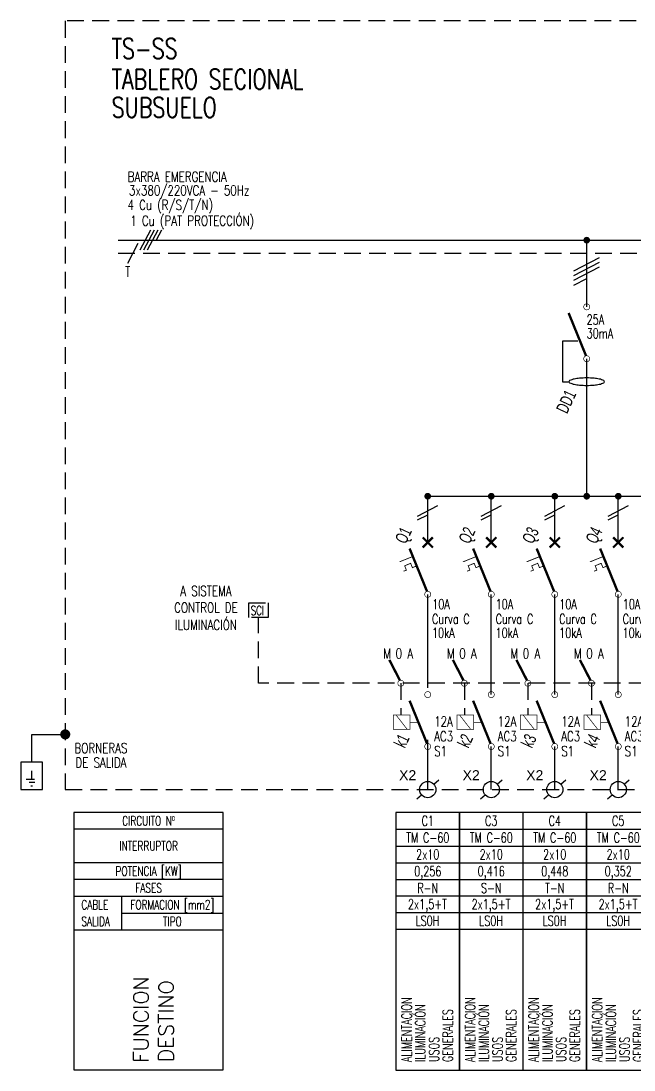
# Model space of a CAD drawing. Header units: millimetres. Extents: x 268.5 to 336.2, y -32.8 to -15.6.
# Drawn here: x 268.47 to 277.63, y -32.78 to -17.1 of the extents above; entities that cross this region are included whole.
import ezdxf
from ezdxf.enums import TextEntityAlignment as Align

# ---------------------------------------------------------------- set-up
doc = ezdxf.new("R2010")
doc.units = ezdxf.units.MM
doc.linetypes.add('HIDDEN', pattern=[0.375, 0.25, -0.125])
doc.linetypes.add('PHANTOM', pattern=[63.5, 31.75, -6.35, 6.35, -6.35, 6.35, -6.35])
for name, color, linetype in [('IE-UN-BARRAS', 14, 'Continuous'), ('IE-UN-COMANDO', 11, 'HIDDEN'), ('IE-UN-CONDUCTOR', 14, 'Continuous'), ('IE-UN-INSTRUMENTOS', 171, 'Continuous'), ('IE-UN-INTERRUPTORES', 74, 'Continuous'), ('IE-UN-PAT', 10, 'Continuous'), ('IE-UN-RECUADRO', 24, 'HIDDEN'), ('IE-UN-TEXTOS', 154, 'Continuous'), ('INSTRUMENTOS', 171, 'Continuous')]:
    doc.layers.add(name, color=color, linetype=linetype)
doc.styles.add('ARIAL', font='arial.ttf')
doc.styles.add('COTAS', font='romans.shx', dxfattribs={"width": 0.7})
doc.styles.add('ROMAND', font='romans.shx', dxfattribs={"height": 0.003})
doc.styles.get("Standard").update_dxf_attribs({"font": 'arial.ttf'})
doc.styles.add('UN-2016', font='romans.shx', dxfattribs={"width": 0.7, "height": 0.15})

# ---------------------------------------------------------------- blocks, each defined once
blk = doc.blocks.new('PAT')
at = {"layer": 'IE-UN-RECUADRO', "linetype": 'ByBlock', "ltscale": 10}
for p, q in [((-1.001, 0.821), (-1.001, 1.651)), ((-1.001, 1.651), (-0.001, 1.651))]:
    blk.add_line(p, q, dxfattribs=at)
at = {"layer": 'IE-UN-RECUADRO', "linetype": 'ByBlock'}
for p, q in [((-0.996, 0.311), (-0.996, 0.592)), ((-1.166, 0.311), (-0.826, 0.311)), ((-1.078, 0.223), (-0.914, 0.223)), ((-1.027, 0.11), (-0.977, 0.11))]:
    blk.add_line(p, q, dxfattribs=at)
at = {"layer": 'IE-UN-RECUADRO', "linetype": 'Continuous', "const_width": 0.15}
blk.add_lwpolyline([(-0.076, 1.651, 1), (0.074, 1.651, 1)], format="xyb", close=True, dxfattribs=at)
at = {"layer": 'IE-UN-RECUADRO', "linetype": 'ByBlock', "ltscale": 10}
blk.add_lwpolyline([(-1.324, 0.821), (-1.324, -0.001), (-0.678, -0.001), (-0.678, 0.821)], close=True, dxfattribs=at)
blk = doc.blocks.new('DESIGN-UNI')
at = {"layer": 'IE-UN-TEXTOS'}
for points in [[(0, 0), (-4, 0), (-4, -6.9), (0, -6.9), (0, 0)], [(0, -0.45), (-4, -0.45)], [(0, -1.35), (-4, -1.35)], [(0, -1.8), (-4, -1.8)], [(0, -2.25), (0, -2.25), (-4, -2.25)], [(-2.726, -2.25), (-2.726, -3.15)], [(-2.726, -2.7), (0, -2.7)], [(-4, -3.15), (0, -3.15)]]:
    blk.add_lwpolyline(points, dxfattribs=at)
at = {"layer": 'IE-UN-TEXTOS', "style": 'COTAS', "width": 0.7}
for s, p in [('CIRCUITO Nº', (-2, -0.225)), ('INTERRUPTOR', (-2, -0.9)), ('POTENCIA [KW]', (-2, -1.575)), ('FASES', (-2, -2.025)), ('FORMACION [mm2]', (-1.363, -2.475)), ('TIPO', (-1.363, -2.925))]:
    blk.add_text(s, height=0.25, dxfattribs=at).set_placement(p, align=Align.MIDDLE_CENTER)
for s, p in [('CABLE', (-3.8, -2.475)), ('SALIDA', (-3.8, -2.92))]:
    blk.add_text(s, height=0.25, dxfattribs=at).set_placement(p, align=Align.MIDDLE_LEFT)
at = {"layer": 'IE-UN-TEXTOS', "style": 'COTAS'}
for s, p in [('FUNCION', (-2.003, -6.709)), ('DESTINO', (-1.331, -6.693))]:
    blk.add_text(s, height=0.4, rotation=90, dxfattribs=at).set_placement(p)
blk = doc.blocks.new('COND-3P-N')
for p, q in [((-0.302, 0.001), (0.302, 0.316)), ((-0.302, -0.106), (0.302, 0.209)), ((-0.302, -0.214), (0.302, 0.101)), ((-0.302, -0.332), (0, -0.174))]:
    blk.add_line(p, q)
blk = doc.blocks.new('BORNES')
for points in [[(0.089, 0.082), (0.164, 0.147)], [(-0.162, -0.139), (-0.092, -0.078)]]:
    blk.add_lwpolyline(points)
blk.add_circle((0, 0), 0.121)
at = {"layer": 'IE-UN-INSTRUMENTOS'}
blk.add_attdef('BORNES', (-0.428, 0.14), '', height=0.15, dxfattribs=at)
blk = doc.blocks.new('TM-DIN')
for points, const_width in [([(-0.076, 0.897), (0.076, 0.745)], 0.0333), ([(-0.076, 0.745), (0.076, 0.897)], 0.0333), ([(-0.01, 0.088), (-0.271, 0.73)], 0.0361), ([(-0.18, 0.464), (-0.229, 0.444), (-0.255, 0.509), (-0.345, 0.472), (-0.319, 0.407), (-0.36, 0.391)], 0.0125)]:
    blk.add_lwpolyline(points, dxfattribs=dict(const_width=const_width))
blk.add_lwpolyline([(-0.23, 0.608, 0.0125, 0.0125, 0), (-0.352, 0.559, 0.0624, 0, 0), (-0.431, 0.527, 0, 0, 0)], format="xyseb")
at = {"const_width": 0.00933}
blk.add_lwpolyline([(-0.045, 0.045, 1), (0.045, 0.045, 1)], format="xyb", close=True, dxfattribs=at)
at = {"style": 'UN-2016', "width": 0.7}
for tag, p in [('CAPAC', (0.068, -0.176)), ('CURVA', (0.065, -0.398)), ('CAPAC', (0.065, -0.605))]:
    blk.add_attdef(tag, p, '', height=0.15, dxfattribs=at)
blk = doc.blocks.new('COND-1P-N')
for p, q in [((-0.302, -0.082), (0.302, 0.232)), ((-0.302, -0.201), (0, -0.043))]:
    blk.add_line(p, q)
blk = doc.blocks.new('CONTACTOR')
at = {"const_width": 0.00933}
for points in [[(-0.045, 0.821, 1), (0.045, 0.821, 1)], [(-0.045, 0.045, 1), (0.045, 0.045, 1)]]:
    blk.add_lwpolyline(points, format="xyb", close=True, dxfattribs=at)
for points, const_width in [([(-0.01, 0.088), (-0.271, 0.73)], 0.0361), ([(-0.472, 0.514), (-0.307, 0.302)], 0.0099), ([(-0.264, 0.409), (-0.14, 0.409)], 0.0099)]:
    blk.add_lwpolyline(points, dxfattribs=dict(const_width=const_width))
at = {"const_width": 0.0099}
blk.add_lwpolyline([(-0.264, 0.517), (-0.264, 0.302), (-0.514, 0.302), (-0.514, 0.517)], close=True, dxfattribs=at)
at = {"style": 'COTAS', "width": 0.75}
for tag, p in [('CAPAC', (0.096, 0.344)), ('CATEGORIA', (0.096, 0.123)), ('SERVICIO', (0.096, -0.099))]:
    blk.add_attdef(tag, p, '', height=0.15, dxfattribs=at)
blk = doc.blocks.new('S-M-0-A')
at = {"const_width": 0.0361}
blk.add_lwpolyline([(-0.013, 0.042), (-0.172, 0.35)], dxfattribs=at)
at = {"const_width": 0.00933}
blk.add_lwpolyline([(-0.045, 0, 1), (0.045, 0, 1)], format="xyb", close=True, dxfattribs=at)
at = {"style": 'ROMAND', "width": 0.75}
for s, p in [('M', (-0.203, 0.37)), ('0', (-0.029, 0.37)), ('A', (0.142, 0.37))]:
    blk.add_text(s, height=0.15, dxfattribs=at).set_placement(p, align=Align.CENTER)
blk = doc.blocks.new('INT-DIF')
for p, q in [((-0.363, 0.309), (-0.363, -0.298)), ((-0.132, 0.309), (-0.363, 0.309)), ((-0.363, -0.298), (-0.263, -0.298))]:
    blk.add_line(p, q)
at = {"const_width": 0.00933}
for points in [[(-0.045, 0.821, 1), (0.045, 0.821, 1)], [(-0.045, 0.045, 1), (0.045, 0.045, 1)]]:
    blk.add_lwpolyline(points, format="xyb", close=True, dxfattribs=at)
at = {"const_width": 0.0361}
blk.add_lwpolyline([(-0.01, 0.088), (-0.271, 0.73)], dxfattribs=at)
blk.add_lwpolyline([(0, -0.353, 0.021723), (0.109, -0.349, 0.030103), (0.187, -0.337, 0.065718), (0.255, -0.313, 0.282431), (0.265, -0.298, 0.282431), (0.255, -0.282, 0.065718), (0.187, -0.258, 0.030103), (0.109, -0.247, 0.021723), (0, -0.242, 0.021723), (-0.109, -0.247, 0.030103), (-0.187, -0.258, 0.065718), (-0.255, -0.282, 0.282431), (-0.265, -0.298, 0.282431), (-0.255, -0.313, 0.065718), (-0.187, -0.337, 0.030103), (-0.109, -0.349, 0.021723)], format="xyb", close=True)
at = {"style": 'UN-2016', "width": 0.7}
for tag, p in [('CAPAC', (0.106, 0.448)), ('REG', (0.106, 0.227))]:
    blk.add_attdef(tag, p, '', height=0.15, dxfattribs=at)
blk = doc.blocks.new('PLANILLA-UNI')
blk.add_lwpolyline([(-0.85, -0.422), (-0.85, -7.322), (0.85, -7.322), (0.85, -0.422)], close=True)
for points in [[(-0.85, -0.872), (0.85, -0.872)], [(-0.85, -1.322), (0.85, -1.322)], [(-0.85, -1.772), (0.85, -1.772)], [(-0.85, -2.222), (0.85, -2.222)], [(-0.85, -2.655), (0.837, -2.655)], [(-0.85, -3.101), (0.837, -3.101)], [(-0.85, -3.548), (0.837, -3.548)]]:
    blk.add_lwpolyline(points)
at = {"style": 'ARIAL', "width": 0.7}
for tag, p in [('CIRCUITO', (0, -0.647)), ('PROTECCION', (0, -1.097)), ('CALIBRE', (0, -1.547)), ('POTENCIA', (0, -1.997)), ('FASES', (0, -2.447)), ('CABLE', (-0.006, -2.878)), ('FORMACIÓN', (-0.006, -3.325))]:
    blk.add_attdef(tag, text='', height=0.25, dxfattribs=at).set_placement(p, align=Align.MIDDLE_CENTER)
for tag, p in [('FUNCION', (-0.43, -7.109)), ('DESTINO', (-0.064, -7.109)), ('DESTINO', (0.303, -7.109)), ('DESTINO', (0.669, -7.109))]:
    blk.add_attdef(tag, p, '', height=0.25, rotation=90, dxfattribs=at)

msp = doc.modelspace()

# ---------------------------------------------------------------- linework, layer by layer
at = {"layer": 'IE-UN-BARRAS'}
msp.add_lwpolyline([(269.925, -20.376), (295.675, -20.376)], dxfattribs=at)
at = {"layer": 'IE-UN-BARRAS', "ltscale": 5, "const_width": 0.05}
for points in [[(276.9, -20.376, 1), (276.95, -20.376, 1)], [(274.525, -24.204, 1), (274.575, -24.204, 1)], [(275.474, -24.204, 1), (275.524, -24.204, 1)], [(276.423, -24.204, 1), (276.473, -24.204, 1)], [(276.9, -24.204, 1), (276.95, -24.204, 1)], [(277.371, -24.204, 1), (277.421, -24.204, 1)]]:
    msp.add_lwpolyline(points, format="xyb", close=True, dxfattribs=at)
at = {"layer": 'IE-UN-COMANDO'}
msp.add_lwpolyline([(271.876, -25.8), (272.166, -25.8), (272.166, -26.018), (271.876, -26.018)], close=True, dxfattribs=at)
for points in [[(296.928, -27), (272.021, -27), (272.021, -26.018)], [(274.148, -27), (274.148, -27.474)], [(275.097, -27), (275.097, -27.474)], [(276.046, -27), (276.046, -27.474)], [(276.995, -27), (276.995, -27.474)]]:
    msp.add_lwpolyline(points, dxfattribs=at)
at = {"layer": 'IE-UN-CONDUCTOR'}
for points in [[(276.925, -21.373), (276.925, -20.376)], [(276.925, -24.204), (276.925, -22.149)], [(274.55, -24.895), (274.55, -24.204)], [(274.55, -24.204), (279.299, -24.204)], [(275.499, -24.895), (275.499, -24.204)], [(276.448, -24.895), (276.448, -24.204)], [(277.396, -24.895), (277.396, -24.204)], [(274.55, -27.07), (274.55, -25.671)], [(275.499, -27.17), (275.499, -25.671)], [(276.448, -27.17), (276.448, -25.671)], [(277.396, -27.17), (277.396, -25.671)], [(274.55, -28.59), (274.55, -27.846)], [(275.499, -28.59), (275.499, -27.946)], [(276.448, -28.59), (276.448, -27.946)], [(277.396, -28.59), (277.396, -27.946)]]:
    msp.add_lwpolyline(points, dxfattribs=at)
at = {"layer": 'IE-UN-INTERRUPTORES'}
msp.add_line((270.069, -20.721), (270.227, -20.419), dxfattribs=at)
at = {"layer": 'IE-UN-PAT', "linetype": 'HIDDEN'}
msp.add_lwpolyline([(269.925, -20.57), (336.165, -20.57)], dxfattribs=at)
at = {"layer": 'IE-UN-RECUADRO'}
msp.add_lwpolyline([(269.136, -28.59), (336.165, -28.59), (336.165, -17.099), (269.136, -17.099), (269.136, -28.59)], dxfattribs=at)

# ---------------------------------------------------------------- block references
at = {"xscale": -0.5000000000000001, "yscale": 0.5000000000000001, "zscale": 0.5000000000000001, "rotation": 89.99999999999925}
msp.add_blockref('COND-3P-N', (270.409, -20.376), dxfattribs=at)
at = {"layer": 'IE-UN-INSTRUMENTOS'}
for p in [(274.55, -28.59), (275.499, -28.59), (276.448, -28.59), (277.396, -28.59)]:
    msp.add_blockref('BORNES', p, dxfattribs=at).add_auto_attribs({'BORNES': 'X2'})
at = {"layer": 'IE-UN-INTERRUPTORES'}
for name, p, xscale, yscale, zscale in [('COND-3P-N', (276.925, -20.837), 0.6343777377756489, 0.6343777377756489, 0.6343777377756489), ('COND-1P-N', (274.55, -24.459), 0.5000000000000001, 0.5000000000000001, 0.5000000000000001), ('COND-1P-N', (275.499, -24.459), 0.5000000000000001, 0.5000000000000001, 0.5000000000000001), ('COND-1P-N', (276.448, -24.459), 0.5000000000000001, 0.5000000000000001, 0.5000000000000001), ('COND-1P-N', (277.396, -24.459), 0.5000000000000001, 0.5000000000000001, 0.5000000000000001)]:
    msp.add_blockref(name, p, dxfattribs=dict(at, xscale=xscale, yscale=yscale, zscale=zscale))
ref = msp.add_blockref('INT-DIF', (276.925, -22.194), dxfattribs=at)
ref.add_attrib('REG', '30mA', (276.925, -21.845), dxfattribs={"color": 154, "height": 0.15, "style": 'UN-2016', "width": 0.7})
ref.add_attrib('CAPAC', '25A', (276.925, -21.639), dxfattribs={"color": 154, "height": 0.15, "style": 'UN-2016', "width": 0.7})
ref = msp.add_blockref('TM-DIN', (274.55, -25.716), dxfattribs=at)
ref.add_attrib('CURVA', 'Curva C', (274.615, -26.114), dxfattribs={"layer": 'IE-UN-TEXTOS', "height": 0.15, "style": 'UN-2016', "width": 0.7})
ref.add_attrib('CAPAC', '10A', (274.618, -25.893), dxfattribs={"layer": 'IE-UN-TEXTOS', "height": 0.15, "style": 'UN-2016', "width": 0.7})
ref.add_attrib('CAPAC', '10kA', (274.615, -26.321), dxfattribs={"layer": 'IE-UN-TEXTOS', "height": 0.15, "style": 'UN-2016', "width": 0.7})
ref = msp.add_blockref('TM-DIN', (275.499, -25.716), dxfattribs=at)
ref.add_attrib('CURVA', 'Curva C', (275.564, -26.114), dxfattribs={"layer": 'IE-UN-TEXTOS', "height": 0.15, "style": 'UN-2016', "width": 0.7})
ref.add_attrib('CAPAC', '10A', (275.566, -25.893), dxfattribs={"layer": 'IE-UN-TEXTOS', "height": 0.15, "style": 'UN-2016', "width": 0.7})
ref.add_attrib('CAPAC', '10kA', (275.564, -26.321), dxfattribs={"layer": 'IE-UN-TEXTOS', "height": 0.15, "style": 'UN-2016', "width": 0.7})
ref = msp.add_blockref('TM-DIN', (276.448, -25.716), dxfattribs=at)
ref.add_attrib('CURVA', 'Curva C', (276.513, -26.114), dxfattribs={"layer": 'IE-UN-TEXTOS', "height": 0.15, "style": 'UN-2016', "width": 0.7})
ref.add_attrib('CAPAC', '10A', (276.515, -25.893), dxfattribs={"layer": 'IE-UN-TEXTOS', "height": 0.15, "style": 'UN-2016', "width": 0.7})
ref.add_attrib('CAPAC', '10kA', (276.513, -26.321), dxfattribs={"layer": 'IE-UN-TEXTOS', "height": 0.15, "style": 'UN-2016', "width": 0.7})
ref = msp.add_blockref('TM-DIN', (277.396, -25.716), dxfattribs=at)
ref.add_attrib('CURVA', 'Curva C', (277.461, -26.114), dxfattribs={"layer": 'IE-UN-TEXTOS', "height": 0.15, "style": 'UN-2016', "width": 0.7})
ref.add_attrib('CAPAC', '10A', (277.464, -25.893), dxfattribs={"layer": 'IE-UN-TEXTOS', "height": 0.15, "style": 'UN-2016', "width": 0.7})
ref.add_attrib('CAPAC', '10kA', (277.461, -26.321), dxfattribs={"layer": 'IE-UN-TEXTOS', "height": 0.15, "style": 'UN-2016', "width": 0.7})
for p in [(274.148, -27), (275.097, -27), (276.046, -27), (276.995, -27)]:
    msp.add_blockref('S-M-0-A', p, dxfattribs=at)
ref = msp.add_blockref('CONTACTOR', (274.55, -27.991), dxfattribs=at)
ref.add_attrib('CAPAC', '12A', (274.646, -27.646), dxfattribs={"layer": 'IE-UN-TEXTOS', "height": 0.15, "style": 'COTAS', "width": 0.75})
ref.add_attrib('CATEGORIA', 'AC3', (274.646, -27.868), dxfattribs={"layer": 'IE-UN-TEXTOS', "height": 0.15, "style": 'COTAS', "width": 0.75})
ref.add_attrib('SERVICIO', 'S1', (274.646, -28.09), dxfattribs={"layer": 'IE-UN-TEXTOS', "height": 0.15, "style": 'COTAS', "width": 0.75})
ref = msp.add_blockref('CONTACTOR', (275.499, -27.991), dxfattribs=at)
ref.add_attrib('CAPAC', '12A', (275.595, -27.646), dxfattribs={"layer": 'IE-UN-TEXTOS', "height": 0.15, "style": 'COTAS', "width": 0.75})
ref.add_attrib('CATEGORIA', 'AC3', (275.595, -27.868), dxfattribs={"layer": 'IE-UN-TEXTOS', "height": 0.15, "style": 'COTAS', "width": 0.75})
ref.add_attrib('SERVICIO', 'S1', (275.595, -28.09), dxfattribs={"layer": 'IE-UN-TEXTOS', "height": 0.15, "style": 'COTAS', "width": 0.75})
ref = msp.add_blockref('CONTACTOR', (276.448, -27.991), dxfattribs=at)
ref.add_attrib('CAPAC', '12A', (276.544, -27.646), dxfattribs={"layer": 'IE-UN-TEXTOS', "height": 0.15, "style": 'COTAS', "width": 0.75})
ref.add_attrib('CATEGORIA', 'AC3', (276.544, -27.868), dxfattribs={"layer": 'IE-UN-TEXTOS', "height": 0.15, "style": 'COTAS', "width": 0.75})
ref.add_attrib('SERVICIO', 'S1', (276.544, -28.09), dxfattribs={"layer": 'IE-UN-TEXTOS', "height": 0.15, "style": 'COTAS', "width": 0.75})
ref = msp.add_blockref('CONTACTOR', (277.396, -27.991), dxfattribs=at)
ref.add_attrib('CAPAC', '12A', (277.492, -27.646), dxfattribs={"layer": 'IE-UN-TEXTOS', "height": 0.15, "style": 'COTAS', "width": 0.75})
ref.add_attrib('CATEGORIA', 'AC3', (277.492, -27.868), dxfattribs={"layer": 'IE-UN-TEXTOS', "height": 0.15, "style": 'COTAS', "width": 0.75})
ref.add_attrib('SERVICIO', 'S1', (277.492, -28.09), dxfattribs={"layer": 'IE-UN-TEXTOS', "height": 0.15, "style": 'COTAS', "width": 0.75})
at = {"layer": 'IE-UN-RECUADRO', "xscale": 0.5000000000000001, "yscale": 0.5000000000000001, "zscale": 0.5000000000000001}
msp.add_blockref('PAT', (269.136, -28.59), dxfattribs=at)
at = {"layer": 'IE-UN-TEXTOS', "xscale": 0.5578682172718195, "yscale": 0.5578682172718195, "zscale": 0.5578682172718195}
msp.add_blockref('DESIGN-UNI', (271.496, -28.931), dxfattribs=at)
at = {"layer": 'IE-UN-TEXTOS'}
ref = msp.add_blockref('PLANILLA-UNI', (274.55, -28.696), dxfattribs=dict(at, xscale=0.5581000000000002, yscale=0.5581000000000002, zscale=0.5581000000000002))
ref.add_attrib('CIRCUITO', 'C1', dxfattribs={"height": 0.15, "style": 'COTAS', "width": 0.7}).set_placement((274.55, -29.057), align=Align.MIDDLE_CENTER)
ref.add_attrib('PROTECCION', 'TM C-60', dxfattribs={"height": 0.15, "style": 'COTAS', "width": 0.7}).set_placement((274.55, -29.308), align=Align.MIDDLE_CENTER)
ref.add_attrib('CALIBRE', '2x10', dxfattribs={"height": 0.15, "style": 'COTAS', "width": 0.7}).set_placement((274.55, -29.559), align=Align.MIDDLE_CENTER)
ref.add_attrib('POTENCIA', '0,256', dxfattribs={"height": 0.15, "style": 'COTAS', "width": 0.7}).set_placement((274.55, -29.81), align=Align.MIDDLE_CENTER)
ref.add_attrib('FASES', 'R-N', dxfattribs={"height": 0.15, "style": 'COTAS', "width": 0.7}).set_placement((274.55, -30.062), align=Align.MIDDLE_CENTER)
ref.add_attrib('CABLE', '2x1,5+T', dxfattribs={"height": 0.15, "style": 'COTAS', "width": 0.7}).set_placement((274.546, -30.302), align=Align.MIDDLE_CENTER)
ref.add_attrib('FORMACIÓN', 'LS0H', dxfattribs={"height": 0.15, "style": 'COTAS', "width": 0.7}).set_placement((274.546, -30.552), align=Align.MIDDLE_CENTER)
ref.add_attrib('FUNCION', 'ALIMENTACION', (274.31, -32.664), dxfattribs={"height": 0.15, "rotation": 90, "style": 'COTAS', "width": 0.7})
ref.add_attrib('DESTINO', 'ILUMINACIÓN', (274.514, -32.664), dxfattribs={"height": 0.15, "rotation": 90, "style": 'COTAS', "width": 0.7})
ref.add_attrib('DESTINO', 'USOS', (274.719, -32.664), dxfattribs={"height": 0.15, "rotation": 90, "style": 'COTAS', "width": 0.7})
ref.add_attrib('DESTINO', 'GENERALES', (274.923, -32.664), dxfattribs={"height": 0.15, "rotation": 90, "style": 'COTAS', "width": 0.7})
ref = msp.add_blockref('PLANILLA-UNI', (275.499, -28.696), dxfattribs=dict(at, xscale=0.5581000000000002, yscale=0.5581000000000002, zscale=0.5581000000000002))
ref.add_attrib('CIRCUITO', 'C3', dxfattribs={"height": 0.15, "style": 'COTAS', "width": 0.7}).set_placement((275.499, -29.057), align=Align.MIDDLE_CENTER)
ref.add_attrib('PROTECCION', 'TM C-60', dxfattribs={"height": 0.15, "style": 'COTAS', "width": 0.7}).set_placement((275.499, -29.308), align=Align.MIDDLE_CENTER)
ref.add_attrib('CALIBRE', '2x10', dxfattribs={"height": 0.15, "style": 'COTAS', "width": 0.7}).set_placement((275.499, -29.559), align=Align.MIDDLE_CENTER)
ref.add_attrib('POTENCIA', '0,416', dxfattribs={"height": 0.15, "style": 'COTAS', "width": 0.7}).set_placement((275.499, -29.81), align=Align.MIDDLE_CENTER)
ref.add_attrib('FASES', 'S-N', dxfattribs={"height": 0.15, "style": 'COTAS', "width": 0.7}).set_placement((275.499, -30.062), align=Align.MIDDLE_CENTER)
ref.add_attrib('CABLE', '2x1,5+T', dxfattribs={"height": 0.15, "style": 'COTAS', "width": 0.7}).set_placement((275.495, -30.302), align=Align.MIDDLE_CENTER)
ref.add_attrib('FORMACIÓN', 'LS0H', dxfattribs={"height": 0.15, "style": 'COTAS', "width": 0.7}).set_placement((275.495, -30.552), align=Align.MIDDLE_CENTER)
ref.add_attrib('FUNCION', 'ALIMENTACION', (275.258, -32.664), dxfattribs={"height": 0.15, "rotation": 90, "style": 'COTAS', "width": 0.7})
ref.add_attrib('DESTINO', 'ILUMINACIÓN', (275.463, -32.664), dxfattribs={"height": 0.15, "rotation": 90, "style": 'COTAS', "width": 0.7})
ref.add_attrib('DESTINO', 'USOS', (275.668, -32.664), dxfattribs={"height": 0.15, "rotation": 90, "style": 'COTAS', "width": 0.7})
ref.add_attrib('DESTINO', 'GENERALES', (275.872, -32.664), dxfattribs={"height": 0.15, "rotation": 90, "style": 'COTAS', "width": 0.7})
ref = msp.add_blockref('PLANILLA-UNI', (276.447, -28.696), dxfattribs=dict(at, xscale=0.5581000000000002, yscale=0.5581000000000002, zscale=0.5581000000000002))
ref.add_attrib('CIRCUITO', 'C4', dxfattribs={"height": 0.15, "style": 'COTAS', "width": 0.7}).set_placement((276.447, -29.057), align=Align.MIDDLE_CENTER)
ref.add_attrib('PROTECCION', 'TM C-60', dxfattribs={"height": 0.15, "style": 'COTAS', "width": 0.7}).set_placement((276.447, -29.308), align=Align.MIDDLE_CENTER)
ref.add_attrib('CALIBRE', '2x10', dxfattribs={"height": 0.15, "style": 'COTAS', "width": 0.7}).set_placement((276.447, -29.559), align=Align.MIDDLE_CENTER)
ref.add_attrib('POTENCIA', '0,448', dxfattribs={"height": 0.15, "style": 'COTAS', "width": 0.7}).set_placement((276.447, -29.81), align=Align.MIDDLE_CENTER)
ref.add_attrib('FASES', 'T-N', dxfattribs={"height": 0.15, "style": 'COTAS', "width": 0.7}).set_placement((276.447, -30.062), align=Align.MIDDLE_CENTER)
ref.add_attrib('CABLE', '2x1,5+T', dxfattribs={"height": 0.15, "style": 'COTAS', "width": 0.7}).set_placement((276.444, -30.302), align=Align.MIDDLE_CENTER)
ref.add_attrib('FORMACIÓN', 'LS0H', dxfattribs={"height": 0.15, "style": 'COTAS', "width": 0.7}).set_placement((276.444, -30.552), align=Align.MIDDLE_CENTER)
ref.add_attrib('FUNCION', 'ALIMENTACION', (276.207, -32.664), dxfattribs={"height": 0.15, "rotation": 90, "style": 'COTAS', "width": 0.7})
ref.add_attrib('DESTINO', 'ILUMINACIÓN', (276.412, -32.664), dxfattribs={"height": 0.15, "rotation": 90, "style": 'COTAS', "width": 0.7})
ref.add_attrib('DESTINO', 'USOS', (276.616, -32.664), dxfattribs={"height": 0.15, "rotation": 90, "style": 'COTAS', "width": 0.7})
ref.add_attrib('DESTINO', 'GENERALES', (276.821, -32.664), dxfattribs={"height": 0.15, "rotation": 90, "style": 'COTAS', "width": 0.7})
ref = msp.add_blockref('PLANILLA-UNI', (277.396, -28.696), dxfattribs=dict(at, xscale=0.5581000000000002, yscale=0.5581000000000002, zscale=0.5581000000000002))
ref.add_attrib('CIRCUITO', 'C5', dxfattribs={"height": 0.15, "style": 'COTAS', "width": 0.7}).set_placement((277.396, -29.057), align=Align.MIDDLE_CENTER)
ref.add_attrib('PROTECCION', 'TM C-60', dxfattribs={"height": 0.15, "style": 'COTAS', "width": 0.7}).set_placement((277.396, -29.308), align=Align.MIDDLE_CENTER)
ref.add_attrib('CALIBRE', '2x10', dxfattribs={"height": 0.15, "style": 'COTAS', "width": 0.7}).set_placement((277.396, -29.559), align=Align.MIDDLE_CENTER)
ref.add_attrib('POTENCIA', '0,352', dxfattribs={"height": 0.15, "style": 'COTAS', "width": 0.7}).set_placement((277.396, -29.81), align=Align.MIDDLE_CENTER)
ref.add_attrib('FASES', 'R-N', dxfattribs={"height": 0.15, "style": 'COTAS', "width": 0.7}).set_placement((277.396, -30.062), align=Align.MIDDLE_CENTER)
ref.add_attrib('CABLE', '2x1,5+T', dxfattribs={"height": 0.15, "style": 'COTAS', "width": 0.7}).set_placement((277.393, -30.302), align=Align.MIDDLE_CENTER)
ref.add_attrib('FORMACIÓN', 'LS0H', dxfattribs={"height": 0.15, "style": 'COTAS', "width": 0.7}).set_placement((277.393, -30.552), align=Align.MIDDLE_CENTER)
ref.add_attrib('FUNCION', 'ALIMENTACION', (277.156, -32.664), dxfattribs={"height": 0.15, "rotation": 90, "style": 'COTAS', "width": 0.7})
ref.add_attrib('DESTINO', 'ILUMINACIÓN', (277.361, -32.664), dxfattribs={"height": 0.15, "rotation": 90, "style": 'COTAS', "width": 0.7})
ref.add_attrib('DESTINO', 'USOS', (277.565, -32.664), dxfattribs={"height": 0.15, "rotation": 90, "style": 'COTAS', "width": 0.7})
ref.add_attrib('DESTINO', 'GENERALES', (277.77, -32.664), dxfattribs={"height": 0.15, "rotation": 90, "style": 'COTAS', "width": 0.7})

# ---------------------------------------------------------------- texts
for s, height, style, width, p in [('TS-SS', 0.3, 'ROMAND', 0.75, (269.829, -17.663)), ('TABLERO SECIONAL', 0.3, 'ROMAND', 0.75, (269.829, -18.12)), ('SUBSUELO', 0.3, 'ROMAND', 0.75, (269.829, -18.542)), ('SCI', 0.135, 'COTAS', 0.7, (271.906, -25.98))]:
    msp.add_text(s, height=height, dxfattribs=dict(at, style=style, width=width)).set_placement(p)
at = {"layer": 'IE-UN-TEXTOS', "style": 'ROMAND', "width": 0.75}
for s, p in [('BARRA EMERGENCIA', (270.808, -19.427)), ('3x380/220VCA - 50Hz', (270.987, -19.643)), ('4 Cu (R/S/T/N)', (270.704, -19.86)), ('1 Cu (PAT PROTECCIÓN)', (271.032, -20.085)), ('T', (270.068, -20.847)), ('BORNERAS', (269.669, -27.97)), ('DE SALIDA', (269.669, -28.186))]:
    msp.add_text(s, height=0.15, dxfattribs=at).set_placement(p, align=Align.MIDDLE)
for s, p in [('A SISTEMA', (271.237, -25.621)), ('CONTROL DE', (271.237, -25.869)), ('ILUMINACIÓN', (271.237, -26.104))]:
    msp.add_text(s, height=0.15, rotation=360, dxfattribs=at).set_placement(p, align=Align.MIDDLE)
at = {"layer": 'INSTRUMENTOS', "linetype": 'PHANTOM', "width": 0.65}
for s, p in [('DD1', (276.631, -22.982)), ('Q1', (274.223, -24.93)), ('Q2', (275.172, -24.93)), ('Q3', (276.121, -24.93)), ('Q4', (277.07, -24.93)), ('k2', (275.158, -27.981)), ('k3', (276.107, -27.981)), ('k4', (277.055, -27.981)), ('k1', (274.209, -27.981))]:
    msp.add_text(s, height=0.1877, rotation=425, dxfattribs=at).set_placement(p)

doc.saveas('drawing.dxf')
